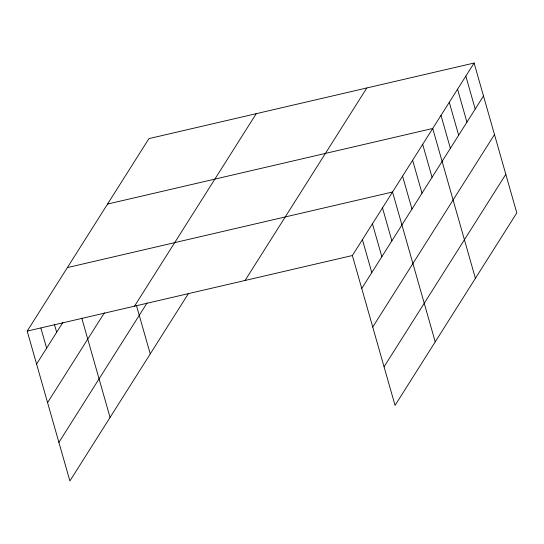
<?xml version="1.0" encoding="UTF-8"?>
<svg xmlns="http://www.w3.org/2000/svg" width="544" height="544" viewBox="0 0 544 544"><rect width="100%" height="100%" fill="white"/><g stroke="black" fill="none" stroke-linecap="round" stroke-linejoin="round"><path stroke-width="0.82" d="M188.591 293.291L69.89 480.971L27.2 331.106L148.947 138.611L474.11 63.029L516.8 212.894L395.053 405.389L352.362 255.53L474.11 63.029M36.584 364.052L62.784 322.619M47.573 402.635L104.346 312.868M134.504 306.17L256.251 113.669M58.895 442.388L147.098 302.933M245.058 280.473L366.806 87.972M361.746 288.47L483.494 95.975M372.735 327.053L494.482 134.558M384.057 366.806L505.811 174.311M107.556 204.061L432.718 128.479L475.408 278.338M67.374 267.587L392.537 192.005L435.227 341.863M27.2 331.106L352.362 255.53M465.834 76.119L475.218 109.065M457.552 89.209L466.936 122.155M449.276 102.299L458.66 135.245M440.994 115.389L450.378 148.335M422.674 144.364L432.058 177.303M412.631 160.242L422.008 193.181M402.58 176.127L411.964 209.066M382.493 207.883L391.877 240.829M372.45 223.768L381.834 256.707M362.406 239.646L371.79 272.592M136.483 305.599L150.246 353.92M81.797 318.206L110.065 417.445M54.386 324.251L56.671 332.289M40.909 328.08L46.628 348.167"/></g></svg>
